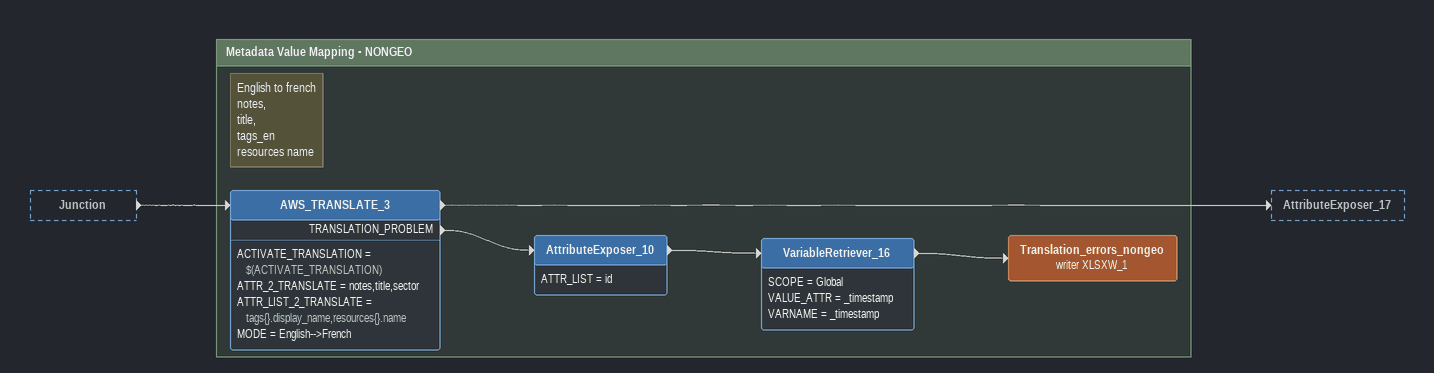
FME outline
Junction [outside]
    -> AWS_TRANSLATE_3

Bookmark: Metadata Value Mapping - NONGEO
Note: English to french / notes, / title, / tags_en / resources name
AWS_TRANSLATE_3
    ACTIVATE_TRANSLATION = $(ACTIVATE_TRANSLATION)
    ATTR_2_TRANSLATE = notes,title,sector
    ATTR_LIST_2_TRANSLATE = tags{}.display_name,resources{}.name
    MODE = English-->French
    -> AttributeExposer_17
    TRANSLATION_PROBLEM -> AttributeExposer_10
AttributeExposer_10
    ATTR_LIST = id
    -> VariableRetriever_16
VariableRetriever_16
    SCOPE = Global
    VALUE_ATTR = _timestamp
    VARNAME = _timestamp
    -> Translation_errors_nongeo (writer XLSXW_1)
Translation_errors_nongeo (writer XLSXW_1)
